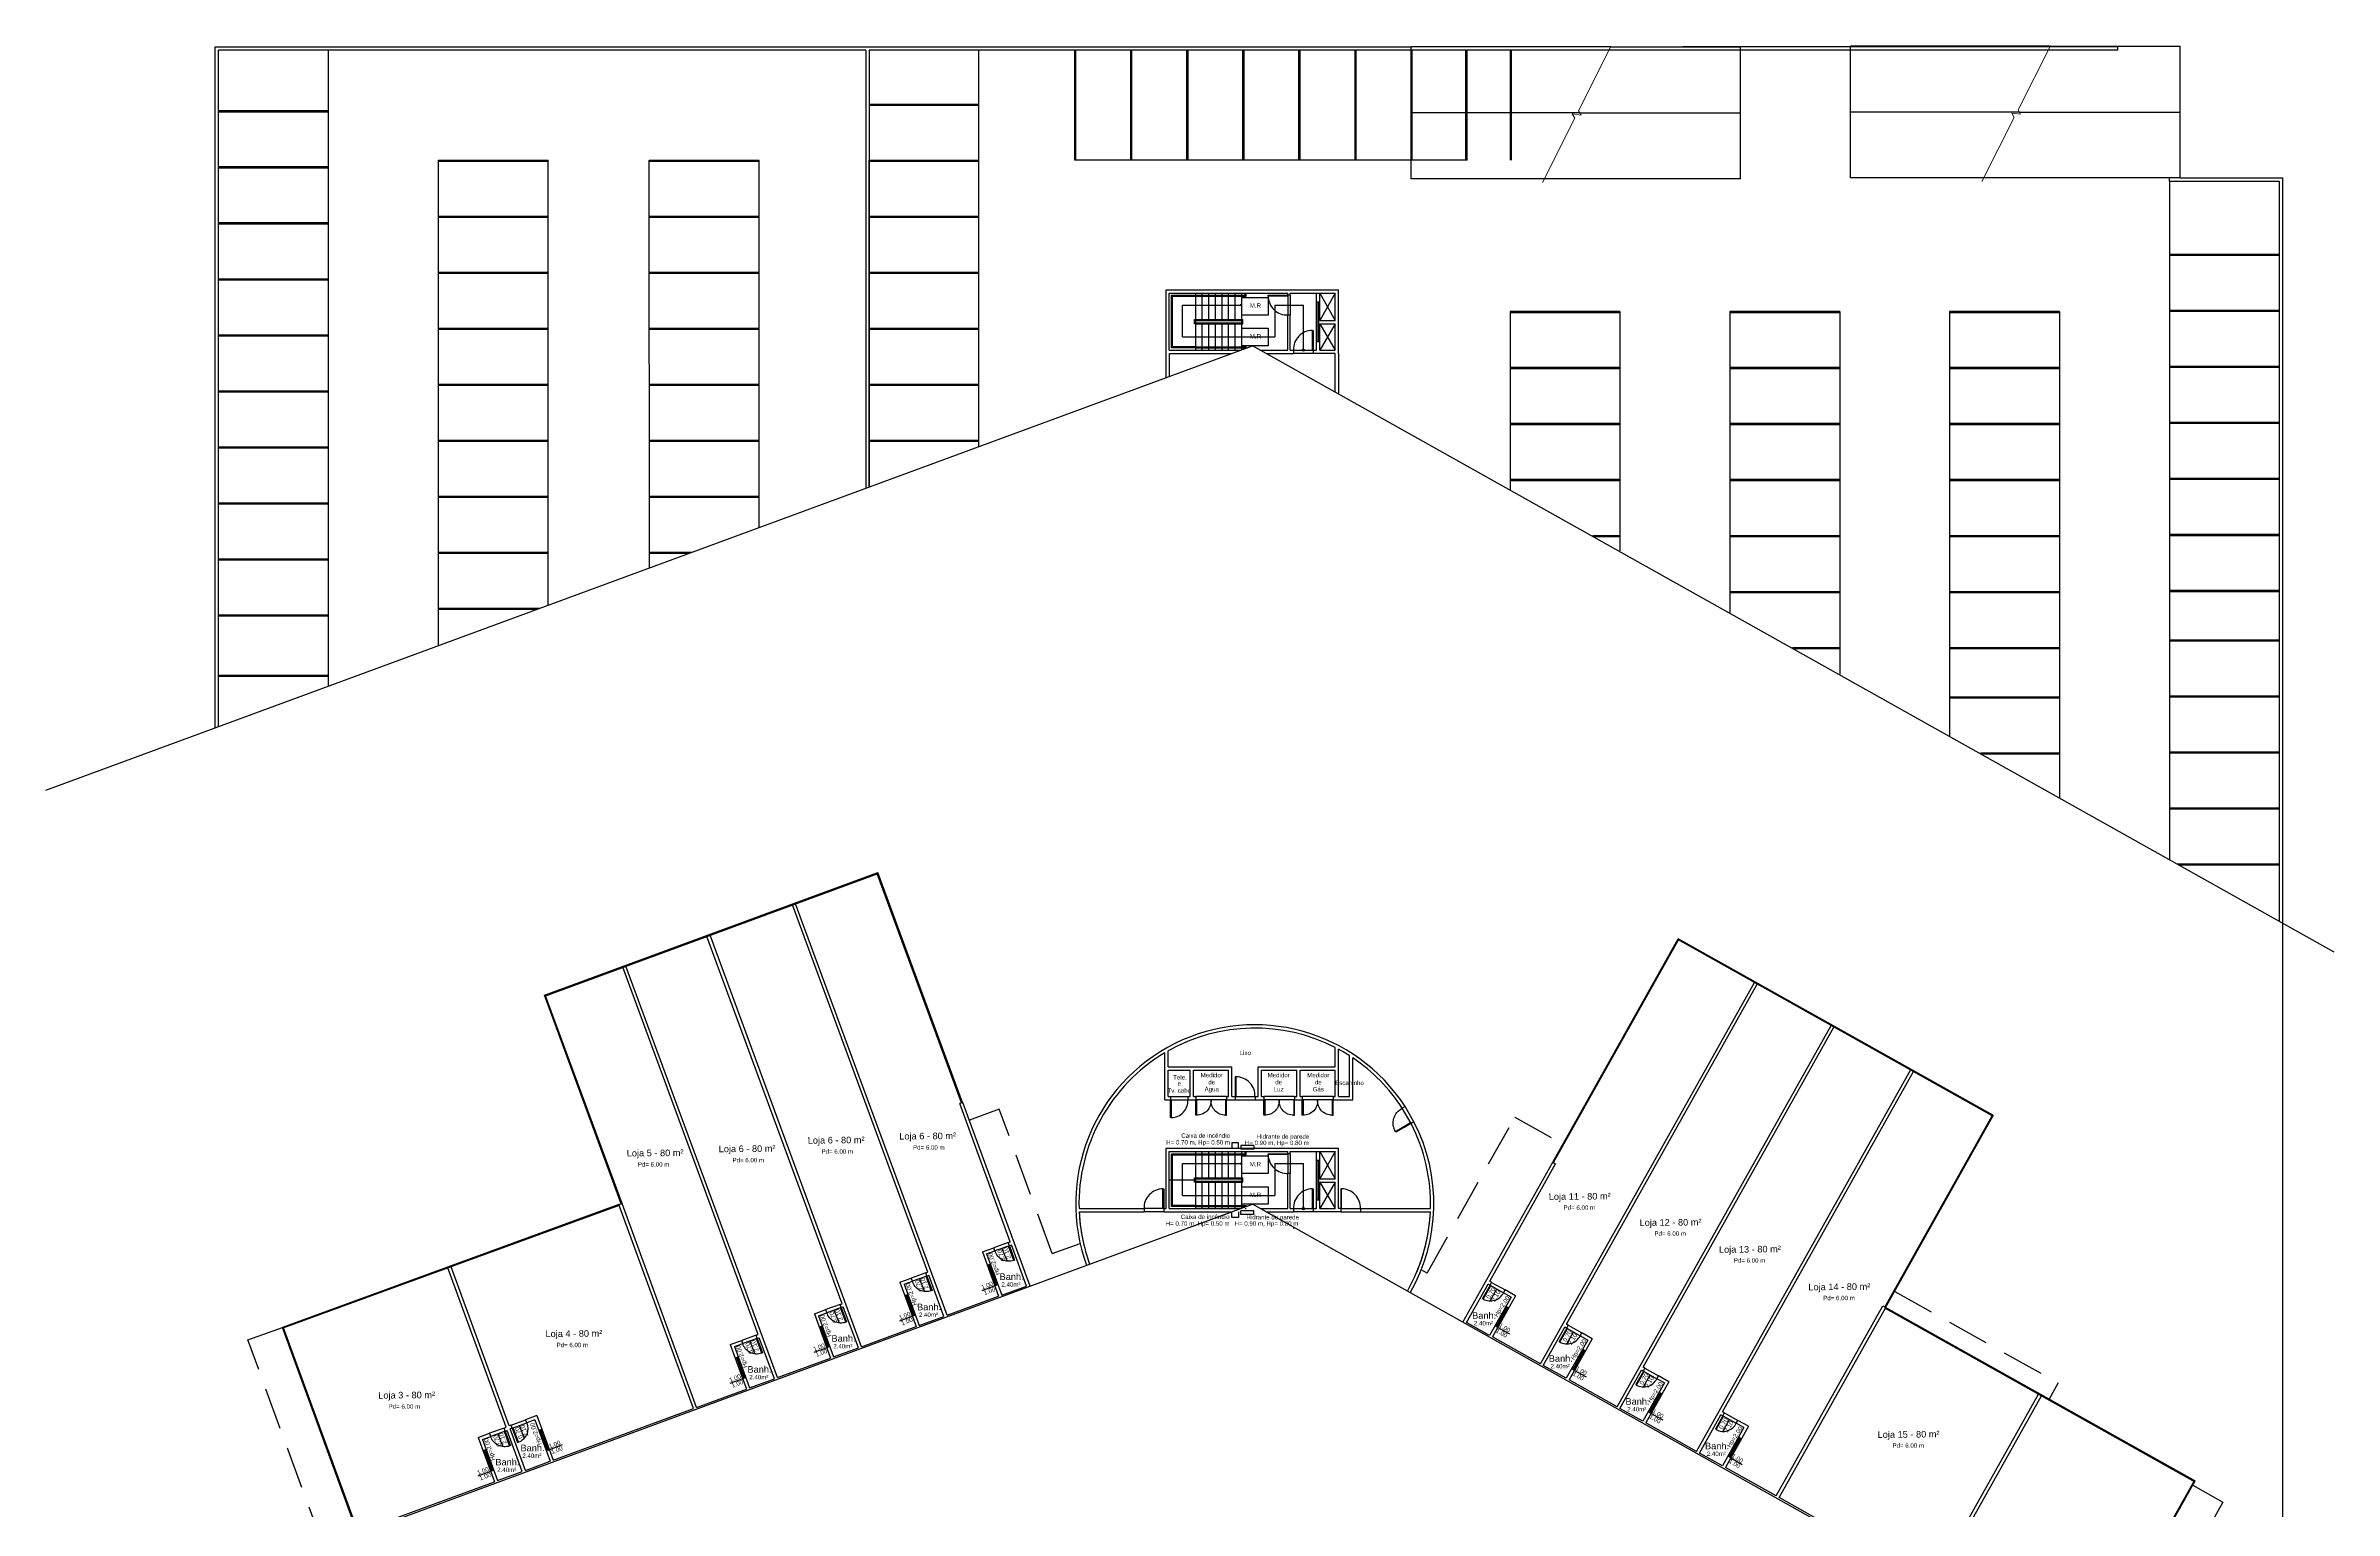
# Model space of a CAD drawing. Header units: millimetres. Extents: x -210 to 1173, y -437 to 320.
# Drawn here: x 690.2 to 794.3, y -143.1 to -76.4 of the extents above; entities that cross this region are included whole.
import ezdxf
from ezdxf.enums import TextEntityAlignment as Align

# ---------------------------------------------------------------- set-up
doc = ezdxf.new("R2010")
doc.units = ezdxf.units.MM
doc.header["$LTSCALE"] = 0.3
doc.linetypes.add('DASHDOTX2', pattern=[50.8, 25.4, -12.7, 0, -12.7])
doc.linetypes.add('DASHED2', pattern=[9.525, 6.35, -3.175])
for name, color, linetype in [('CORTE', 6, 'Continuous'), ('COTAS', 1, 'Continuous'), ('ESQUADRIAS', 3, 'Continuous'), ('LINHA DE CORTE', 6, 'DASHDOTX2'), ('PISO', 1, 'Continuous'), ('PROJEÇÃO', 1, 'DASHED2'), ('TEXTOS', 2, 'Continuous'), ('VISTA', 2, 'Continuous')]:
    doc.layers.add(name, color=color, linetype=linetype)
doc.styles.add('2MM 1_100', font='ARIAL.TTF', dxfattribs={"height": 0.2})
doc.styles.add('3MM 1_100', font='ARIAL.TTF', dxfattribs={"height": 0.3})

msp = doc.modelspace()

# ---------------------------------------------------------------- linework, layer by layer
for p, q in [((690.172, -110.281), (745.083, -90.049)), ((794.315, -117.661), (745.091, -90.049)), ((693.379, -148.183), (745.083, -129.132)), ((791.962, -155.424), (745.091, -129.132))]:
    msp.add_line(p, q)
at = {"layer": 'CORTE'}
for p, q in [((697.888, -107.438), (697.888, -76.445)), ((697.888, -76.445), (752.303, -76.445)), ((727.488, -76.595), (698.038, -76.595)), ((698.038, -107.383), (698.038, -76.595)), ((727.488, -76.595), (727.488, -96.531)), ((784.462, -76.595), (727.638, -76.595)), ((727.638, -76.595), (727.638, -96.476)), ((761.39, -76.445), (767.303, -76.445)), ((784.462, -76.445), (764.676, -76.445)), ((767.303, -82.445), (767.303, -76.445)), ((781.39, -76.409), (787.303, -76.409)), ((784.462, -76.595), (784.462, -76.445)), ((787.303, -82.409), (787.303, -76.409)), ((759.981, -79.445), (767.303, -79.445)), ((779.981, -79.409), (787.303, -79.409)), ((767.303, -82.445), (758.367, -82.445)), ((787.303, -82.409), (778.367, -82.409)), ((786.812, -82.559), (786.812, -82.409)), ((786.812, -82.559), (791.812, -82.559)), ((787.303, -82.409), (791.962, -82.409)), ((791.812, -82.559), (791.812, -116.256)), ((791.962, -82.409), (791.962, -116.34)), ((741.152, -87.498), (749.002, -87.499)), ((741.152, -90.398), (741.152, -87.498)), ((741.302, -87.648), (746.702, -87.649)), ((741.302, -90.248), (741.302, -87.648)), ((741.452, -87.498), (741.452, -87.498)), ((746.702, -87.749), (746.702, -87.649)), ((746.802, -87.649), (748.002, -87.649)), ((746.802, -87.749), (746.802, -87.649)), ((748.002, -87.649), (748.852, -87.649)), ((748.002, -90.249), (748.002, -87.649)), ((748.152, -88.899), (748.152, -87.649)), ((748.852, -87.649), (748.152, -88.899)), ((748.152, -87.649), (748.852, -88.899)), ((748.852, -88.899), (748.852, -87.649)), ((749.002, -90.398), (749.002, -87.499)), ((746.702, -90.249), (746.702, -88.649)), ((746.802, -90.249), (746.802, -88.649)), ((748.152, -88.899), (748.852, -88.899)), ((748.152, -89.049), (748.852, -89.049)), ((748.152, -90.249), (748.152, -89.049)), ((748.152, -89.049), (748.852, -90.249)), ((748.852, -89.049), (748.152, -90.249)), ((748.852, -90.249), (748.852, -89.049)), ((741.157, -90.398), (741.152, -90.398)), ((741.157, -91.495), (741.157, -90.398)), ((741.302, -90.248), (744.54, -90.249)), ((741.307, -90.398), (744.133, -90.399)), ((741.307, -91.44), (741.307, -90.398)), ((745.447, -90.249), (746.702, -90.249)), ((745.715, -90.399), (746.952, -90.399)), ((746.802, -90.249), (746.952, -90.249)), ((747.852, -90.249), (748.002, -90.249)), ((748.852, -90.399), (747.852, -90.399)), ((748.152, -90.249), (748.852, -90.249)), ((748.852, -92.158), (748.852, -90.399)), ((749.002, -90.399), (749.002, -90.398)), ((749.002, -90.399), (749.002, -92.242)), ((730.308, -132.227), (724.155, -115.505)), ((731.188, -134.185), (724.296, -115.453)), ((791.962, -115.528), (791.962, -155.424)), ((726.413, -133.66), (720.26, -116.938)), ((727.294, -135.618), (720.401, -116.886)), ((722.589, -135.067), (716.436, -118.345)), ((723.469, -137.025), (716.577, -118.293)), ((758.19, -136.397), (767.926, -119.035)), ((759.372, -134.595), (768.057, -119.109)), ((761.679, -138.353), (771.415, -120.992)), ((762.861, -136.551), (771.546, -121.065)), ((741.102, -124.382), (741.102, -122.237)), ((741.252, -122.882), (741.252, -122.15)), ((741.252, -122.882), (744.152, -122.882)), ((744.152, -124.232), (744.152, -122.882)), ((745.352, -122.882), (748.852, -122.882)), ((745.352, -124.232), (745.352, -122.882)), ((748.852, -122.882), (748.852, -121.999)), ((749.002, -124.232), (749.002, -122.078)), ((749.502, -124.232), (749.502, -122.373)), ((749.652, -124.382), (749.652, -122.472)), ((750.445, -122.882), (750.448, -122.882)), ((741.252, -123.032), (742.252, -123.032)), ((741.252, -124.232), (741.252, -123.032)), ((742.252, -124.232), (742.252, -123.032)), ((742.402, -123.032), (744.002, -123.032)), ((742.402, -124.232), (742.402, -123.032)), ((744.002, -124.232), (744.002, -123.032)), ((745.502, -123.032), (747.102, -123.032)), ((745.502, -124.232), (745.502, -123.032)), ((747.102, -124.232), (747.102, -123.032)), ((747.252, -123.032), (748.852, -123.032)), ((747.252, -124.232), (747.252, -123.032)), ((748.852, -124.232), (748.852, -123.032)), ((765.298, -140.383), (775.034, -123.022)), ((766.481, -138.581), (775.165, -123.095)), ((731.912, -124.499), (731.771, -124.551)), ((734.067, -130.844), (731.771, -124.551)), ((734.963, -132.86), (731.912, -124.499)), ((741.102, -124.382), (741.352, -124.382)), ((741.252, -124.232), (741.352, -124.232)), ((741.352, -124.232), (741.352, -124.382)), ((742.152, -124.232), (742.252, -124.232)), ((742.152, -124.232), (742.152, -124.382)), ((742.152, -124.382), (742.542, -124.382)), ((742.402, -124.232), (742.502, -124.232)), ((742.502, -124.232), (742.502, -124.382)), ((743.862, -124.382), (744.302, -124.382)), ((743.902, -124.232), (744.002, -124.232)), ((743.902, -124.232), (743.902, -124.382)), ((744.152, -124.232), (744.302, -124.232)), ((744.302, -124.232), (744.302, -124.382)), ((745.202, -124.232), (745.352, -124.232)), ((745.202, -124.232), (745.202, -124.382)), ((745.202, -124.382), (745.602, -124.382)), ((745.502, -124.232), (745.602, -124.232)), ((745.602, -124.232), (745.602, -124.382)), ((747.002, -124.232), (747.102, -124.232)), ((747.002, -124.232), (747.002, -124.382)), ((747.002, -124.382), (747.352, -124.382)), ((747.252, -124.232), (747.352, -124.232)), ((747.352, -124.232), (747.352, -124.382)), ((748.752, -124.232), (748.852, -124.232)), ((748.752, -124.232), (748.752, -124.382)), ((748.752, -124.382), (749.652, -124.382)), ((749.002, -124.232), (749.502, -124.232)), ((752.036, -124.689), (751.902, -124.758)), ((752.437, -125.382), (752.304, -125.45)), ((741.152, -126.582), (749.002, -126.582)), ((741.152, -129.332), (741.152, -126.582)), ((741.302, -126.732), (746.702, -126.732)), ((741.302, -129.332), (741.302, -126.732)), ((741.452, -126.582), (741.452, -126.582)), ((745.151, -126.462), (744.551, -126.462)), ((744.551, -126.462), (744.551, -126.632)), ((745.151, -126.632), (744.551, -126.632)), ((745.151, -126.462), (745.151, -126.632)), ((746.702, -126.832), (746.702, -126.732)), ((746.802, -126.732), (748.002, -126.732)), ((746.802, -126.832), (746.802, -126.732)), ((748.002, -126.732), (748.852, -126.732)), ((748.002, -129.332), (748.002, -126.732)), ((748.152, -127.982), (748.152, -126.732)), ((748.852, -126.732), (748.152, -127.982)), ((748.152, -126.732), (748.852, -127.982)), ((748.852, -127.982), (748.852, -126.732)), ((749.002, -129.332), (749.002, -126.582)), ((746.702, -129.332), (746.702, -127.732)), ((746.802, -129.332), (746.802, -127.732)), ((748.152, -127.982), (748.852, -127.982)), ((754.666, -134.503), (758.752, -127.217)), ((755.883, -132.638), (758.882, -127.291)), ((758.752, -127.217), (758.882, -127.291)), ((716.258, -129.15), (716.398, -129.098)), ((719.786, -138.381), (716.399, -129.099)), ((748.152, -128.132), (748.852, -128.132)), ((748.152, -129.332), (748.152, -128.132)), ((748.152, -128.132), (748.852, -129.332)), ((748.852, -128.132), (748.152, -129.332)), ((748.852, -129.332), (748.852, -128.132)), ((719.645, -138.433), (716.258, -129.15)), ((737.194, -129.331), (740.152, -129.332)), ((737.2, -129.481), (740.152, -129.482)), ((740.152, -129.332), (740.152, -129.482)), ((741.052, -129.332), (741.052, -129.482)), ((741.052, -129.332), (741.152, -129.332)), ((741.052, -129.482), (744.133, -129.482)), ((741.302, -129.332), (744.54, -129.332)), ((744.551, -129.602), (744.551, -129.432)), ((745.151, -129.432), (744.551, -129.432)), ((745.151, -129.602), (744.551, -129.602)), ((744.752, -129.332), (744.802, -129.332)), ((745.151, -129.602), (745.151, -129.432)), ((745.447, -129.332), (746.702, -129.332)), ((745.715, -129.482), (746.952, -129.482)), ((746.802, -129.332), (746.952, -129.332)), ((747.852, -129.332), (748.002, -129.332)), ((749.102, -129.482), (747.852, -129.482)), ((748.152, -129.332), (748.852, -129.332)), ((749.102, -129.332), (749.002, -129.332)), ((749.002, -129.482), (749.002, -129.482)), ((749.102, -129.332), (749.102, -129.482)), ((750.002, -129.332), (753.188, -129.332)), ((750.002, -129.332), (750.002, -129.482)), ((750.002, -129.482), (753.183, -129.482)), ((732.798, -131.302), (733.315, -131.116)), ((733.366, -131.257), (733.315, -131.116)), ((733.974, -130.878), (734.068, -130.844)), ((734.025, -131.019), (733.974, -130.878)), ((734.025, -131.019), (734.119, -130.985)), ((734.802, -132.856), (734.119, -130.985)), ((711.121, -139.287), (708.474, -132.033)), ((711.257, -139.22), (708.615, -131.981)), ((730.22, -132.259), (730.308, -132.227)), ((730.271, -132.4), (730.22, -132.259)), ((732.798, -131.302), (733.534, -133.323)), ((732.99, -131.392), (733.366, -131.257)), ((732.99, -131.392), (733.675, -133.272)), ((729.044, -132.683), (729.561, -132.496)), ((729.044, -132.683), (729.78, -134.703)), ((729.236, -132.773), (729.612, -132.638)), ((729.236, -132.773), (729.921, -134.652)), ((729.612, -132.638), (729.561, -132.496)), ((730.271, -132.4), (730.36, -132.368)), ((731.048, -134.237), (730.36, -132.368)), ((733.675, -133.271), (734.802, -132.856)), ((754.832, -134.514), (755.81, -132.769)), ((755.897, -132.818), (755.81, -132.769)), ((755.971, -132.687), (755.883, -132.638)), ((755.897, -132.818), (755.971, -132.687)), ((757.061, -133.299), (756.009, -135.174)), ((756.508, -133.16), (756.581, -133.03)), ((756.857, -133.356), (756.508, -133.16)), ((757.061, -133.299), (756.581, -133.03)), ((718.301, -134.345), (718.312, -134.341)), ((725.149, -134.116), (725.667, -133.93)), ((725.149, -134.116), (725.885, -136.137)), ((725.341, -134.206), (725.718, -134.071)), ((725.341, -134.206), (726.026, -136.086)), ((725.718, -134.071), (725.667, -133.93)), ((726.325, -133.692), (726.413, -133.66)), ((726.376, -133.833), (726.325, -133.692)), ((726.376, -133.833), (726.465, -133.801)), ((727.153, -135.67), (726.465, -133.801)), ((729.921, -134.652), (731.048, -134.237)), ((731.188, -134.185), (733.534, -133.322)), ((756.857, -133.356), (755.878, -135.101)), ((768.918, -142.413), (773.773, -133.756)), ((769.049, -142.486), (773.903, -133.83)), ((718.353, -134.486), (718.363, -134.482)), ((721.325, -135.524), (721.842, -135.337)), ((721.893, -135.478), (721.842, -135.337)), ((722.501, -135.099), (722.589, -135.067)), ((722.552, -135.24), (722.501, -135.099)), ((722.552, -135.24), (722.641, -135.208)), ((723.329, -137.077), (722.641, -135.208)), ((727.294, -135.618), (729.78, -134.703)), ((755.878, -135.101), (754.832, -134.514)), ((758.19, -136.397), (756.009, -135.174)), ((758.321, -136.47), (759.299, -134.726)), ((759.386, -134.775), (759.299, -134.726)), ((760.346, -135.313), (759.367, -137.057)), ((759.459, -134.644), (759.372, -134.595)), ((759.386, -134.775), (759.459, -134.644)), ((760.55, -135.255), (759.498, -137.13)), ((759.997, -135.117), (760.07, -134.986)), ((760.346, -135.313), (759.997, -135.117)), ((760.55, -135.255), (760.07, -134.986)), ((719.043, -136.363), (719.049, -136.361)), ((721.325, -135.524), (722.061, -137.544)), ((721.517, -135.614), (721.893, -135.478)), ((721.517, -135.614), (722.202, -137.492)), ((723.469, -137.025), (725.885, -136.137)), ((726.026, -136.085), (727.153, -135.67)), ((719.095, -136.504), (719.1, -136.502)), ((722.202, -137.492), (723.329, -137.077)), ((759.367, -137.057), (758.321, -136.47)), ((761.679, -138.353), (759.498, -137.13)), ((761.809, -138.427), (762.788, -136.682)), ((762.875, -136.731), (762.788, -136.682)), ((763.834, -137.269), (762.856, -139.014)), ((762.948, -136.6), (762.861, -136.551)), ((762.875, -136.731), (762.948, -136.6)), ((764.039, -137.212), (762.987, -139.087)), ((763.485, -137.074), (763.559, -136.943)), ((763.834, -137.269), (763.485, -137.074)), ((764.039, -137.212), (763.559, -136.943)), ((713.261, -140.782), (719.645, -138.433)), ((719.786, -138.381), (722.061, -137.544)), ((762.856, -139.014), (761.809, -138.427)), ((777.079, -144.523), (780.862, -137.778)), ((777.21, -144.597), (780.992, -137.851)), ((711.028, -139.321), (711.121, -139.287)), ((711.079, -139.462), (711.028, -139.321)), ((711.079, -139.462), (711.173, -139.428)), ((711.855, -141.299), (711.173, -139.428)), ((711.35, -139.185), (711.257, -139.22)), ((711.402, -139.326), (711.308, -139.361)), ((711.996, -141.247), (711.308, -139.361)), ((711.402, -139.326), (711.35, -139.185)), ((712.524, -138.755), (712.008, -138.944)), ((712.059, -139.085), (712.008, -138.944)), ((712.435, -138.947), (712.059, -139.085)), ((712.435, -138.947), (713.12, -140.833)), ((712.524, -138.755), (713.262, -140.782)), ((765.298, -140.383), (762.987, -139.087)), ((765.429, -140.457), (766.407, -138.712)), ((766.495, -138.761), (766.407, -138.712)), ((767.454, -139.299), (766.476, -141.043)), ((766.568, -138.63), (766.481, -138.581)), ((766.495, -138.761), (766.568, -138.63)), ((767.658, -139.242), (766.607, -141.117)), ((767.105, -139.103), (767.179, -138.973)), ((767.454, -139.299), (767.105, -139.103)), ((767.658, -139.242), (767.179, -138.973)), ((709.852, -139.745), (710.369, -139.558)), ((709.852, -139.745), (710.588, -141.765)), ((710.044, -139.835), (710.42, -139.699)), ((710.044, -139.835), (710.729, -141.714)), ((710.42, -139.699), (710.369, -139.558)), ((766.476, -141.043), (765.429, -140.457)), ((710.729, -141.713), (711.855, -141.299)), ((711.996, -141.247), (713.12, -140.833)), ((768.918, -142.413), (766.607, -141.117)), ((704.347, -144.061), (710.588, -141.765)), ((774.849, -145.739), (769.049, -142.486))]:
    msp.add_line(p, q, dxfattribs=at)
msp.add_lwpolyline([(744.451, -126.582), (744.451, -126.332), (744.151, -126.332), (744.151, -126.582)], close=True, dxfattribs=at)
msp.add_lwpolyline([(744.451, -129.482), (744.451, -129.732), (744.151, -129.732), (744.151, -129.482)], dxfattribs=at)
for radius, start, end in [(8.15, 32.87722, 200.08811), (8, 62.77092, 119.50181), (8, 120.74388, 181.56745), (8, 57.39812, 61.55603), (8, 32.98319, 56.11359), (8.15, 330.24745, 27.24402), (8, 358.43065, 27.24402), (8, 182.64247, 193.7063), (8, 182.64247, 200.0855), (8, 330.23877, 357.35562), (8, 337.39066, 357.35562)]:
    msp.add_arc((745.191, -129.113), radius, start, end, dxfattribs=at)
at = {"layer": 'COTAS', "lineweight": 5}
for p, q in [((759.927, -79.349), (761.399, -76.427)), ((779.927, -79.313), (781.399, -76.391)), ((758.283, -82.612), (759.755, -79.691)), ((759.755, -79.691), (759.641, -79.491)), ((759.641, -79.491), (760.04, -79.549)), ((760.04, -79.549), (759.927, -79.349)), ((778.283, -82.576), (779.755, -79.655)), ((779.755, -79.655), (779.641, -79.455)), ((779.641, -79.455), (780.04, -79.513)), ((780.04, -79.513), (779.927, -79.313))]:
    msp.add_line(p, q, dxfattribs=at)
at = {"layer": 'COTAS'}
for p, q in [((741.902, -89.648), (741.902, -88.198)), ((741.902, -88.198), (744.602, -88.199)), ((744.602, -88.199), (744.552, -88.148)), ((744.602, -88.199), (744.552, -88.248)), ((746.102, -88.199), (747.402, -88.199)), ((746.102, -88.199), (746.102, -89.649)), ((747.402, -90.249), (747.402, -88.199)), ((741.902, -89.648), (746.102, -89.649)), ((741.902, -128.732), (741.902, -127.282)), ((741.902, -127.282), (744.602, -127.282)), ((744.602, -127.282), (744.552, -127.231)), ((744.602, -127.282), (744.552, -127.331)), ((746.102, -127.282), (747.402, -127.282)), ((746.102, -127.282), (746.102, -128.732)), ((747.402, -129.332), (747.402, -127.282)), ((741.902, -128.732), (746.102, -128.732)), ((733.92, -131.707), (733.686, -131.13)), ((730.166, -133.088), (729.932, -132.511)), ((733.363, -132.853), (732.775, -133.068)), ((755.898, -133.533), (756.203, -132.989)), ((726.271, -134.521), (726.037, -133.944)), ((729.609, -134.234), (729.021, -134.448)), ((722.447, -135.928), (722.213, -135.351)), ((756.254, -134.738), (756.781, -135.033)), ((759.387, -135.489), (759.691, -134.946)), ((725.714, -135.667), (725.126, -135.882)), ((721.89, -137.074), (721.302, -137.289)), ((759.743, -136.694), (760.27, -136.99)), ((762.876, -137.446), (763.18, -136.902)), ((711.957, -139.791), (711.724, -139.214)), ((763.231, -138.651), (763.759, -138.947)), ((766.495, -139.475), (766.8, -138.932)), ((710.974, -140.15), (710.74, -139.573)), ((713.678, -140.092), (713.09, -140.306)), ((710.417, -141.296), (709.829, -141.51)), ((766.851, -140.681), (767.378, -140.976))]:
    msp.add_line(p, q, dxfattribs=at)
for centre in [(747.402, -90.249), (747.402, -129.332)]:
    msp.add_circle(centre, 0.05, dxfattribs=at)
at = {"layer": 'ESQUADRIAS'}
for p, q in [((712.867, -119.616), (728.036, -114.034)), ((712.88, -119.653), (728.05, -114.072)), ((731.852, -124.521), (728.012, -114.086)), ((731.889, -124.507), (728.036, -114.034)), ((758.752, -127.217), (764.457, -117.044)), ((758.786, -127.237), (764.472, -117.098)), ((778.785, -125.125), (764.437, -117.079)), ((778.804, -125.09), (764.457, -117.044)), ((716.361, -129.112), (712.867, -119.616)), ((716.399, -129.099), (712.918, -119.639)), ((773.869, -133.81), (778.75, -125.106)), ((773.884, -133.865), (778.785, -125.125)), ((778.785, -125.125), (778.804, -125.09)), ((716.258, -129.15), (700.945, -134.738)), ((716.258, -129.15), (700.945, -134.738)), ((716.271, -129.188), (700.959, -134.775)), ((773.773, -133.756), (787.99, -141.729)), ((773.884, -133.865), (787.97, -141.764)), ((704.348, -144.061), (700.945, -134.738)), ((704.385, -144.048), (700.997, -134.762)), ((783.1, -150.366), (787.935, -141.745)), ((783.135, -150.386), (787.99, -141.729))]:
    msp.add_line(p, q, dxfattribs=at)
for points in [[(746.702, -87.749), (746.702, -87.789), (745.802, -87.789), (745.802, -87.749)], [(747.852, -90.249), (747.812, -90.249), (747.812, -89.349), (747.852, -89.349)], [(744.302, -124.232), (744.342, -124.232), (744.342, -123.332), (744.302, -123.332)], [(746.702, -126.832), (746.702, -126.872), (745.802, -126.872), (745.802, -126.832)], [(741.052, -129.332), (741.012, -129.332), (741.012, -128.432), (741.052, -128.432)], [(747.852, -129.332), (747.812, -129.332), (747.812, -128.432), (747.852, -128.432)], [(749.102, -129.332), (749.142, -129.332), (749.142, -128.432), (749.102, -128.432)], [(755.555, -133.429), (755.59, -133.448), (755.932, -132.838), (755.897, -132.818)], [(759.044, -135.385), (759.079, -135.405), (759.421, -134.794), (759.386, -134.775)], [(762.533, -137.342), (762.567, -137.361), (762.91, -136.751), (762.875, -136.731)], [(766.152, -139.372), (766.187, -139.391), (766.529, -138.781), (766.495, -138.761)]]:
    msp.add_lwpolyline(points, close=True, dxfattribs=at)
at = {"layer": 'ESQUADRIAS', "extrusion": (-4.20167e-10, 2.37721e-09, 1), "elevation": 0}
msp.add_lwpolyline([(741.352, -124.382), (741.392, -124.382), (741.392, -125.182), (741.352, -125.182)], close=True, dxfattribs=at)
at = {"layer": 'ESQUADRIAS', "extrusion": (2.18219e-21, 1.22461e-16, -1)}
for points in [[(-742.502, -124.382), (-742.542, -124.382), (-742.542, -125.082), (-742.502, -125.082)], [(-743.902, -124.382), (-743.862, -124.382), (-743.862, -125.082), (-743.902, -125.082)], [(-745.602, -124.382), (-745.642, -124.382), (-745.642, -125.082), (-745.602, -125.082)], [(-747.002, -124.382), (-746.962, -124.382), (-746.962, -125.082), (-747.002, -125.082)], [(-747.352, -124.382), (-747.392, -124.382), (-747.392, -125.082), (-747.352, -125.082)], [(-748.752, -124.382), (-748.712, -124.382), (-748.712, -125.082), (-748.752, -125.082)]]:
    msp.add_lwpolyline(points, close=True, dxfattribs=at)
at = {"layer": 'ESQUADRIAS', "extrusion": (-2.75354e-14, 4.50826e-14, -1)}
msp.add_lwpolyline([(-751.592, -125.817), (-752.284, -125.416), (-752.304, -125.45), (-751.612, -125.852)], close=True, dxfattribs=at)
at = {"layer": 'ESQUADRIAS', "extrusion": (-1.15185e-16, -4.15812e-17, -1)}
for points in [[(-734.263, -131.677), (-734.225, -131.691), (-733.987, -131.033), (-734.025, -131.019)], [(-730.508, -133.058), (-730.471, -133.072), (-730.233, -132.413), (-730.271, -132.4)], [(-726.614, -134.491), (-726.576, -134.505), (-726.338, -133.847), (-726.376, -133.833)], [(-722.789, -135.899), (-722.752, -135.912), (-722.514, -135.254), (-722.552, -135.24)], [(-711.316, -140.12), (-711.279, -140.134), (-711.041, -139.475), (-711.079, -139.462)]]:
    msp.add_lwpolyline(points, close=True, dxfattribs=at)
at = {"layer": 'ESQUADRIAS', "extrusion": (1.14961e-16, 4.21975e-17, -1)}
msp.add_lwpolyline([(-711.643, -139.983), (-711.681, -139.97), (-711.44, -139.313), (-711.402, -139.326)], close=True, dxfattribs=at)
at = {"layer": 'LINHA DE CORTE'}
for p, q in [((746.802, -87.749), (746.702, -87.749)), ((746.802, -88.649), (746.702, -88.649)), ((746.952, -90.249), (746.952, -90.399)), ((747.852, -90.249), (747.852, -90.399)), ((746.802, -126.832), (746.702, -126.832)), ((746.802, -127.732), (746.702, -127.732)), ((746.952, -129.332), (746.952, -129.482)), ((747.852, -129.332), (747.852, -129.482))]:
    msp.add_line(p, q, dxfattribs=at)
at = {"layer": 'PISO'}
for p, q in [((703.039, -105.541), (703.038, -76.595)), ((732.639, -94.634), (732.638, -76.595)), ((737.003, -81.595), (737.003, -76.595)), ((737.053, -81.595), (737.053, -76.595)), ((739.553, -81.595), (739.553, -76.595)), ((739.603, -81.595), (739.603, -76.595)), ((740.538, -76.595), (740.538, -76.595)), ((742.103, -81.595), (742.103, -76.595)), ((742.153, -81.595), (742.153, -76.595)), ((744.653, -81.595), (744.653, -76.595)), ((744.703, -81.595), (744.703, -76.595)), ((747.203, -81.595), (747.203, -76.595)), ((747.253, -81.595), (747.253, -76.595)), ((749.753, -81.595), (749.753, -76.595)), ((749.803, -81.595), (749.803, -76.595)), ((752.303, -82.445), (752.303, -76.445)), ((761.39, -76.445), (752.303, -76.445)), ((752.353, -81.595), (752.353, -76.595)), ((754.803, -81.595), (754.803, -76.595)), ((754.853, -81.595), (754.853, -76.595)), ((772.303, -82.409), (772.303, -76.409)), ((781.39, -76.409), (772.303, -76.409)), ((727.638, -79.045), (732.638, -79.045)), ((727.638, -79.095), (732.638, -79.095)), ((698.039, -79.345), (703.038, -79.346)), ((698.039, -79.395), (703.038, -79.396)), ((759.981, -79.445), (752.303, -79.445)), ((779.981, -79.409), (772.303, -79.409)), ((698.039, -81.895), (703.038, -81.896)), ((698.039, -81.945), (703.038, -81.946)), ((708.038, -81.595), (713.038, -81.595)), ((708.039, -103.698), (708.038, -81.595)), ((708.038, -81.645), (713.038, -81.645)), ((713.038, -101.856), (713.038, -81.595)), ((717.638, -81.595), (722.638, -81.595)), ((717.639, -100.161), (717.638, -81.595)), ((717.638, -81.645), (722.638, -81.645)), ((722.639, -98.318), (722.638, -81.595)), ((727.638, -81.595), (732.638, -81.595)), ((727.639, -96.476), (727.638, -81.595)), ((727.638, -81.645), (732.638, -81.645)), ((754.853, -81.595), (737.003, -81.595)), ((758.367, -82.445), (752.303, -82.445)), ((778.367, -82.409), (772.303, -82.409)), ((786.812, -82.559), (786.812, -113.452)), ((708.038, -84.145), (713.038, -84.145)), ((708.038, -84.195), (713.038, -84.195)), ((717.638, -84.145), (722.638, -84.145)), ((717.638, -84.195), (722.638, -84.195)), ((727.638, -84.145), (732.638, -84.145)), ((727.638, -84.195), (732.638, -84.195)), ((698.039, -84.445), (703.038, -84.445)), ((698.039, -84.495), (703.038, -84.495)), ((791.812, -85.895), (786.812, -85.895)), ((791.812, -85.945), (786.812, -85.945)), ((698.039, -86.995), (703.038, -86.995)), ((698.039, -87.045), (703.038, -87.045)), ((708.038, -86.695), (713.038, -86.695)), ((708.038, -86.745), (713.038, -86.745)), ((717.638, -86.695), (722.638, -86.695)), ((717.638, -86.745), (722.638, -86.745)), ((727.638, -86.695), (732.638, -86.695)), ((727.638, -86.745), (732.638, -86.745)), ((742.502, -88.849), (742.502, -87.649)), ((742.802, -88.849), (742.802, -87.649)), ((743.102, -88.849), (743.102, -87.649)), ((743.402, -88.849), (743.402, -87.649)), ((743.702, -88.849), (743.702, -87.649)), ((744.002, -88.849), (744.002, -87.649)), ((744.602, -88.849), (744.602, -87.649)), ((746.702, -87.749), (746.702, -88.649)), ((746.802, -87.749), (746.802, -88.649)), ((756.812, -88.495), (756.812, -96.587)), ((761.812, -88.495), (756.812, -88.495)), ((761.812, -88.495), (761.812, -99.392)), ((766.812, -88.495), (766.812, -102.197)), ((771.812, -88.495), (766.812, -88.495)), ((771.812, -88.495), (771.812, -105.001)), ((776.812, -88.495), (776.812, -107.806)), ((781.812, -88.495), (776.812, -88.495)), ((781.812, -88.495), (781.812, -110.611)), ((791.812, -88.445), (786.812, -88.445)), ((791.812, -88.495), (786.812, -88.495)), ((698.039, -89.545), (703.038, -89.545)), ((708.038, -89.245), (713.038, -89.245)), ((708.038, -89.295), (713.038, -89.295)), ((717.638, -89.245), (722.639, -89.245)), ((717.638, -89.295), (722.639, -89.295)), ((727.639, -89.245), (732.639, -89.245)), ((727.639, -89.295), (732.639, -89.295)), ((742.502, -90.249), (742.502, -89.049)), ((761.812, -88.545), (756.812, -88.545)), ((771.812, -88.545), (766.812, -88.545)), ((781.812, -88.545), (776.812, -88.545)), ((698.039, -89.595), (703.038, -89.595)), ((746.952, -90.249), (747.852, -90.249)), ((747.852, -90.399), (746.952, -90.399)), ((761.812, -91.045), (756.812, -91.045)), ((761.812, -91.095), (756.812, -91.095)), ((771.812, -91.045), (766.812, -91.045)), ((771.812, -91.095), (766.812, -91.095)), ((781.812, -91.045), (776.812, -91.045)), ((781.812, -91.095), (776.812, -91.095)), ((791.812, -90.995), (786.812, -90.995)), ((791.812, -91.045), (786.812, -91.045)), ((698.039, -92.095), (703.038, -92.095)), ((698.039, -92.145), (703.038, -92.145)), ((708.038, -91.795), (713.038, -91.795)), ((708.038, -91.845), (713.038, -91.845)), ((717.638, -91.795), (722.639, -91.795)), ((717.638, -91.845), (722.639, -91.845)), ((727.639, -91.795), (732.639, -91.795)), ((727.639, -91.845), (732.639, -91.845)), ((761.812, -93.595), (756.812, -93.595)), ((761.812, -93.645), (756.812, -93.645)), ((771.812, -93.595), (766.812, -93.595)), ((771.812, -93.645), (766.812, -93.645)), ((781.812, -93.595), (776.812, -93.595)), ((781.812, -93.645), (776.812, -93.645)), ((791.812, -93.545), (786.812, -93.545)), ((791.812, -93.595), (786.812, -93.595)), ((698.038, -94.645), (703.038, -94.645)), ((698.038, -94.695), (703.038, -94.695)), ((708.038, -94.345), (713.038, -94.345)), ((708.038, -94.395), (713.038, -94.395)), ((717.638, -94.345), (722.639, -94.345)), ((717.638, -94.395), (722.639, -94.395)), ((727.639, -94.345), (732.639, -94.345)), ((727.639, -94.395), (732.639, -94.395)), ((761.812, -96.145), (756.812, -96.145)), ((761.812, -96.195), (756.812, -96.195)), ((771.812, -96.145), (766.812, -96.145)), ((771.812, -96.195), (766.812, -96.195)), ((781.812, -96.145), (776.812, -96.145)), ((781.812, -96.195), (776.812, -96.195)), ((791.812, -96.095), (786.812, -96.095)), ((791.812, -96.145), (786.812, -96.145)), ((698.038, -97.195), (703.038, -97.195)), ((698.038, -97.245), (703.038, -97.245)), ((708.038, -96.895), (713.038, -96.895)), ((708.038, -96.945), (713.038, -96.945)), ((717.638, -96.895), (722.639, -96.895)), ((717.638, -96.945), (722.639, -96.945)), ((761.812, -98.695), (760.569, -98.695)), ((761.812, -98.745), (760.658, -98.745)), ((771.812, -98.695), (766.812, -98.695)), ((771.812, -98.745), (766.812, -98.745)), ((781.812, -98.695), (776.812, -98.695)), ((781.812, -98.745), (776.812, -98.745)), ((791.812, -98.645), (786.812, -98.645)), ((791.812, -98.695), (786.812, -98.695)), ((698.038, -99.745), (703.038, -99.745)), ((698.038, -99.795), (703.038, -99.795)), ((708.038, -99.445), (713.038, -99.445)), ((708.038, -99.495), (713.038, -99.495)), ((717.638, -99.445), (719.581, -99.445)), ((717.638, -99.495), (719.445, -99.495)), ((708.038, -101.995), (712.66, -101.995)), ((708.038, -102.045), (712.525, -102.045)), ((771.812, -101.245), (766.812, -101.245)), ((771.812, -101.295), (766.812, -101.295)), ((781.812, -101.245), (776.812, -101.245)), ((781.812, -101.295), (776.812, -101.295)), ((791.812, -101.195), (786.812, -101.195)), ((791.812, -101.245), (786.812, -101.245)), ((698.038, -102.295), (703.038, -102.295)), ((698.038, -102.345), (703.038, -102.345)), ((771.812, -103.795), (769.661, -103.795)), ((771.812, -103.845), (769.75, -103.845)), ((781.812, -103.795), (776.812, -103.795)), ((781.812, -103.845), (776.812, -103.845)), ((791.812, -103.445), (786.812, -103.445)), ((791.812, -103.495), (786.812, -103.495)), ((698.038, -105.045), (703.039, -105.045)), ((698.038, -105.095), (703.039, -105.095)), ((781.812, -106.045), (776.812, -106.045)), ((781.812, -106.095), (776.812, -106.095)), ((791.812, -105.995), (786.812, -105.995)), ((791.812, -106.045), (786.812, -106.045)), ((781.812, -108.595), (778.218, -108.595)), ((781.812, -108.645), (778.307, -108.645)), ((791.812, -108.545), (786.812, -108.545)), ((791.812, -108.595), (786.812, -108.595)), ((791.812, -111.095), (786.812, -111.095)), ((791.812, -111.145), (786.812, -111.145)), ((791.812, -113.645), (787.157, -113.645)), ((791.812, -113.695), (787.246, -113.695)), ((743.902, -124.232), (742.502, -124.232)), ((743.902, -124.382), (742.502, -124.382)), ((744.302, -124.232), (745.202, -124.232)), ((744.302, -124.382), (745.202, -124.382)), ((747.002, -124.232), (745.602, -124.232)), ((747.002, -124.382), (745.602, -124.382)), ((748.752, -124.232), (747.352, -124.232)), ((748.752, -124.382), (747.352, -124.382)), ((752.304, -125.45), (751.902, -124.757)), ((752.437, -125.382), (752.036, -124.689)), ((742.502, -127.932), (742.502, -126.732)), ((742.802, -127.932), (742.802, -126.732)), ((743.102, -127.932), (743.102, -126.732)), ((743.402, -127.932), (743.402, -126.732)), ((743.702, -127.932), (743.702, -126.732)), ((744.002, -127.932), (744.002, -126.732)), ((744.602, -127.932), (744.602, -126.732)), ((746.702, -126.832), (746.702, -127.732)), ((746.802, -126.832), (746.802, -127.732)), ((741.402, -128.032), (741.302, -128.032)), ((742.502, -128.032), (741.452, -128.032)), ((742.502, -129.332), (742.502, -128.132)), ((741.052, -129.332), (740.152, -129.332)), ((741.052, -129.482), (740.152, -129.482)), ((746.952, -129.332), (747.852, -129.332)), ((747.852, -129.482), (746.952, -129.482)), ((749.102, -129.332), (750.002, -129.332)), ((749.102, -129.482), (750.002, -129.482)), ((755.897, -132.818), (756.508, -133.16)), ((755.971, -132.687), (756.581, -133.03)), ((759.386, -134.775), (759.997, -135.117)), ((759.459, -134.644), (760.07, -134.986)), ((762.875, -136.731), (763.485, -137.074)), ((762.948, -136.6), (763.559, -136.943)), ((766.495, -138.761), (767.105, -139.103)), ((766.568, -138.63), (767.179, -138.973))]:
    msp.add_line(p, q, dxfattribs=at)
at = {"layer": 'PISO', "extrusion": (4.19464e-10, -2.37568e-09, -1)}
for p, q in [((741.352, -124.229), (742.152, -124.229)), ((741.352, -124.382), (742.152, -124.382))]:
    msp.add_line(p, q, dxfattribs=at)
at = {"layer": 'PISO', "extrusion": (-1.15185e-16, -4.15812e-17, -1)}
for p, q in [((733.974, -130.878), (733.315, -131.116)), ((734.025, -131.019), (733.366, -131.257)), ((730.22, -132.259), (729.561, -132.496)), ((730.271, -132.4), (729.612, -132.638)), ((726.325, -133.692), (725.667, -133.93)), ((726.376, -133.833), (725.718, -134.071)), ((722.501, -135.099), (721.842, -135.337)), ((722.552, -135.24), (721.893, -135.478)), ((711.028, -139.321), (710.369, -139.558)), ((711.079, -139.462), (710.42, -139.699))]:
    msp.add_line(p, q, dxfattribs=at)
at = {"layer": 'PISO', "extrusion": (1.14961e-16, 4.21975e-17, -1)}
for p, q in [((711.35, -139.185), (712.008, -138.944)), ((711.402, -139.326), (712.059, -139.085))]:
    msp.add_line(p, q, dxfattribs=at)
at = {"layer": 'PISO'}
for points in [[(744.602, -87.849), (745.802, -87.849), (745.802, -88.649), (744.602, -88.649)], [(744.602, -89.249), (745.802, -89.249), (745.802, -90.049), (744.602, -90.049)], [(744.602, -126.932), (745.802, -126.932), (745.802, -127.732), (744.602, -127.732)], [(744.602, -128.332), (745.802, -128.332), (745.802, -129.132), (744.602, -129.132)]]:
    msp.add_lwpolyline(points, close=True, dxfattribs=at)
for centre, radius, start, end in [((746.666, -87.785), 0.864, 180.2167, 272.38523), ((747.815, -90.213), 0.864, 90.2167, 182.38523), ((744.338, -124.196), 0.864, 357.6128, 89.78133), ((746.666, -126.868), 0.864, 180.2167, 272.38523), ((741.015, -129.296), 0.864, 90.2167, 182.38523), ((747.815, -129.296), 0.864, 90.2167, 182.38523), ((749.138, -129.296), 0.864, 357.6128, 89.78133), ((755.913, -132.872), 0.661, 240.7166, 334.08597), ((759.402, -134.828), 0.661, 240.7166, 334.08597), ((762.891, -136.785), 0.661, 240.7166, 334.08597), ((766.51, -138.814), 0.661, 240.7166, 334.08597)]:
    msp.add_arc(centre, radius, start, end, dxfattribs=at)
at = {"layer": 'PISO', "extrusion": (-4.19464e-10, 2.37568e-09, 1)}
msp.add_arc((741.392, -124.421, 0), 0.761, 269.99898, 2.93658, dxfattribs=at)
at = {"layer": 'PISO', "extrusion": (2.18219e-21, 1.22461e-16, -1)}
for centre, start, end in [((-742.542, -124.42), 176.63165, 270.00102), ((-743.862, -124.42), 270.00102, 3.37039), ((-745.642, -124.42), 176.63165, 270.00102), ((-746.962, -124.421), 270.00102, 3.37039), ((-747.392, -124.421), 176.63165, 270.00102), ((-748.712, -124.421), 270.00102, 3.37039)]:
    msp.add_arc(centre, 0.661, start, end, dxfattribs=at)
at = {"layer": 'PISO', "extrusion": (-2.75354e-14, 4.50826e-14, -1)}
msp.add_arc((-752.25, -125.435), 0.761, 329.88639, 62.824, dxfattribs=at)
at = {"layer": 'PISO', "extrusion": (-1.15185e-16, -4.15812e-17, -1)}
for centre in [(-734, -131.069), (-730.246, -132.45), (-726.352, -133.883), (-722.527, -135.29), (-711.054, -139.512)]:
    msp.add_arc(centre, 0.661, 250.15071, 343.52008, dxfattribs=at)
at = {"layer": 'PISO', "extrusion": (1.14961e-16, 4.21975e-17, -1)}
msp.add_arc((-711.453, -139.349), 0.661, 156.47445, 249.84382, dxfattribs=at)
at = {"layer": 'PROJEÇÃO'}
for p, q in [((744.302, -88.849), (744.302, -87.649)), ((748.002, -88.049), (748.152, -88.049)), ((748.057, -88.049), (748.057, -89.849)), ((748.097, -88.049), (748.097, -89.849)), ((748.002, -89.849), (748.152, -89.849)), ((733.566, -124.803), (732.204, -125.3)), ((735.966, -131.379), (733.566, -124.803)), ((753.035, -132.277), (757.021, -125.168)), ((757.021, -125.168), (759.212, -126.397)), ((744.302, -127.932), (744.302, -126.732)), ((748.002, -127.132), (748.152, -127.132)), ((748.057, -127.132), (748.057, -128.932)), ((748.097, -127.132), (748.097, -128.932)), ((748.002, -128.932), (748.152, -128.932)), ((735.966, -131.379), (737.243, -130.913)), ((733.163, -131.862), (733.02, -131.914)), ((733.073, -131.895), (733.415, -132.834)), ((733.11, -131.881), (733.453, -132.82)), ((753.035, -132.277), (752.764, -132.125)), ((729.409, -133.243), (729.266, -133.295)), ((729.319, -133.275), (729.661, -134.215)), ((729.356, -133.262), (729.699, -134.201)), ((733.505, -132.801), (733.363, -132.853)), ((774.313, -133.099), (781.747, -137.269)), ((729.751, -134.182), (729.609, -134.234)), ((756.66, -133.819), (756.171, -134.691)), ((756.695, -133.839), (756.206, -134.711)), ((756.743, -133.866), (756.612, -133.792)), ((699.375, -135.311), (700.945, -134.738)), ((702.805, -144.71), (699.375, -135.311)), ((725.514, -134.676), (725.372, -134.728)), ((725.424, -134.709), (725.766, -135.648)), ((725.462, -134.695), (725.804, -135.634)), ((756.254, -134.738), (756.123, -134.664)), ((721.69, -136.083), (721.547, -136.135)), ((721.6, -136.116), (721.942, -137.055)), ((721.637, -136.102), (721.98, -137.042)), ((725.856, -135.615), (725.714, -135.667)), ((760.149, -135.776), (759.66, -136.648)), ((760.184, -135.795), (759.695, -136.667)), ((760.232, -135.822), (760.101, -135.749)), ((722.032, -137.022), (721.89, -137.074)), ((759.743, -136.694), (759.612, -136.621)), ((781.747, -137.269), (781.338, -137.999)), ((763.638, -137.732), (763.149, -138.604)), ((763.673, -137.752), (763.184, -138.624)), ((763.721, -137.779), (763.59, -137.705)), ((712.604, -139.418), (712.747, -139.366)), ((712.657, -139.399), (712.998, -140.338)), ((712.694, -139.385), (713.036, -140.325)), ((763.231, -138.651), (763.101, -138.578)), ((710.217, -140.304), (710.074, -140.356)), ((710.127, -140.337), (710.469, -141.277)), ((710.164, -140.324), (710.507, -141.263)), ((713.09, -140.306), (712.948, -140.358)), ((767.257, -139.762), (766.768, -140.634)), ((767.292, -139.782), (766.803, -140.654)), ((767.34, -139.809), (767.209, -139.735)), ((710.559, -141.244), (710.417, -141.296)), ((766.851, -140.681), (766.72, -140.607)), ((787.885, -141.916), (789.247, -142.696)), ((789.247, -142.696), (786.841, -146.985))]:
    msp.add_line(p, q, dxfattribs=at)
at = {"layer": 'VISTA'}
for p, q in [((756.813, -76.595), (756.813, -81.595)), ((756.853, -76.595), (756.853, -81.595)), ((752.303, -81.595), (752.263, -81.595)), ((741.402, -87.748), (744.752, -87.749)), ((741.402, -90.148), (741.402, -87.748)), ((741.452, -87.798), (744.802, -87.799)), ((741.452, -90.098), (741.452, -87.798)), ((744.752, -87.749), (744.752, -87.649)), ((744.802, -87.799), (744.802, -87.649)), ((742.452, -88.849), (744.652, -88.849)), ((742.452, -89.049), (742.452, -88.849)), ((742.502, -89.049), (742.452, -89.049)), ((742.502, -88.899), (744.652, -88.899)), ((742.502, -88.999), (742.502, -88.899)), ((742.502, -88.999), (744.602, -88.999)), ((742.502, -89.049), (744.652, -89.049)), ((742.802, -90.249), (742.802, -89.049)), ((743.102, -90.249), (743.102, -89.049)), ((743.402, -90.249), (743.402, -89.049)), ((743.702, -90.249), (743.702, -89.049)), ((744.002, -90.249), (744.002, -89.049)), ((744.302, -90.249), (744.302, -89.049)), ((744.602, -88.999), (744.602, -88.899)), ((744.602, -90.226), (744.602, -89.049)), ((744.652, -88.899), (744.652, -88.849)), ((744.652, -89.049), (744.652, -88.899)), ((742.502, -90.149), (741.402, -90.148)), ((742.502, -90.099), (741.452, -90.098)), ((742.502, -90.099), (744.802, -90.099)), ((742.502, -90.149), (744.752, -90.149)), ((744.752, -90.17), (744.752, -90.149)), ((744.802, -90.152), (744.802, -90.099)), ((741.402, -126.832), (744.752, -126.832)), ((741.402, -129.232), (741.402, -126.832)), ((741.452, -126.882), (744.802, -126.882)), ((741.452, -129.182), (741.452, -126.882)), ((744.752, -126.832), (744.752, -126.732)), ((744.802, -126.882), (744.802, -126.732)), ((742.452, -127.932), (744.652, -127.932)), ((742.452, -128.132), (742.452, -127.932)), ((742.502, -127.982), (744.652, -127.982)), ((742.502, -128.082), (742.502, -127.982)), ((742.502, -128.082), (744.602, -128.082)), ((744.602, -128.082), (744.602, -127.982)), ((744.652, -127.982), (744.652, -127.932)), ((744.652, -128.132), (744.652, -127.982)), ((742.502, -128.132), (742.452, -128.132)), ((742.502, -128.132), (744.652, -128.132)), ((742.802, -129.332), (742.802, -128.132)), ((743.102, -129.332), (743.102, -128.132)), ((743.402, -129.332), (743.402, -128.132)), ((743.702, -129.332), (743.702, -128.132)), ((744.002, -129.332), (744.002, -128.132)), ((744.302, -129.332), (744.302, -128.132)), ((744.602, -129.309), (744.602, -128.132)), ((742.502, -129.232), (741.402, -129.232)), ((742.502, -129.182), (741.452, -129.182)), ((742.502, -129.182), (744.802, -129.182)), ((742.502, -129.232), (744.752, -129.232)), ((744.752, -129.254), (744.752, -129.232)), ((744.802, -129.235), (744.802, -129.182)), ((746.952, -130.176), (746.952, -130.23))]:
    msp.add_line(p, q, dxfattribs=at)

# ---------------------------------------------------------------- texts
at = {"layer": 'TEXTOS'}
for s, height, style, p in [('M.R', 0.2, '2MM 1_100', (745.22, -88.219)), ('M.R', 0.2, '2MM 1_100', (745.22, -89.619)), ('Lixo', 0.2, '2MM 1_100', (744.76, -122.243)), ('Tv. cabo', 0.2, '2MM 1_100', (741.756, -123.956)), ('Tele.', 0.2, '2MM 1_100', (741.79, -123.355)), ('e', 0.2, '2MM 1_100', (741.756, -123.634)), ('Medidor', 0.2, '2MM 1_100', (743.233, -123.254)), ('Água', 0.2, '2MM 1_100', (743.233, -123.896)), ('de', 0.2, '2MM 1_100', (743.233, -123.575)), ('Medidor', 0.2, '2MM 1_100', (746.279, -123.254)), ('Luz', 0.2, '2MM 1_100', (746.279, -123.896)), ('de', 0.2, '2MM 1_100', (746.279, -123.575)), ('Medidor', 0.2, '2MM 1_100', (748.08, -123.254)), ('Gás', 0.2, '2MM 1_100', (748.08, -123.896)), ('de', 0.2, '2MM 1_100', (748.08, -123.575)), ('Escaninho', 0.2, '2MM 1_100', (749.501, -123.606)), ('Caixa de incêndio', 0.2, '2MM 1_100', (742.957, -126.008)), ('Hidrante de parede', 0.2, '2MM 1_100', (746.477, -126.05)), ('Pd= 6.00 m', 0.2, '2MM 1_100', (722.141, -127.123)), ('Pd= 6.00 m', 0.2, '2MM 1_100', (726.193, -126.731)), ('Pd= 6.00 m', 0.2, '2MM 1_100', (730.358, -126.545)), ('H= 0.70 m, Hp= 0.50 m', 0.2, '2MM 1_100', (742.613, -126.312)), ('H= 0.90 m, Hp= 0.80 m', 0.2, '2MM 1_100', (746.193, -126.337)), ('Pd= 6.00 m', 0.2, '2MM 1_100', (717.834, -127.317)), ('M.R', 0.2, '2MM 1_100', (745.22, -127.302)), ('M.R', 0.2, '2MM 1_100', (745.22, -128.702)), ('H= 0.70 m, Hp= 0.50 m', 0.2, '2MM 1_100', (742.591, -130.008)), ('Caixa de incêndio', 0.2, '2MM 1_100', (742.935, -129.704)), ('H= 0.90 m, Hp= 0.80 m', 0.2, '2MM 1_100', (745.723, -130.011)), ('Hidrante de parede', 0.2, '2MM 1_100', (746.007, -129.724)), ('Pd= 6.00 m', 0.2, '2MM 1_100', (759.964, -129.284)), ('Pd= 6.00 m', 0.2, '2MM 1_100', (764.097, -130.468)), ('Pd= 6.00 m', 0.2, '2MM 1_100', (767.708, -131.691)), ('2.40m²', 0.2, '2MM 1_100', (734.096, -132.78)), ('Pd= 6.00 m', 0.2, '2MM 1_100', (771.778, -133.4)), ('2.40m²', 0.2, '2MM 1_100', (730.342, -134.161)), ('Banh.', 0.3, '3MM 1_100', (755.63, -134.196)), ('2.40m²', 0.2, '2MM 1_100', (755.597, -134.549)), ('Pd= 6.00 m', 0.2, '2MM 1_100', (714.136, -135.539)), ('2.40m²', 0.2, '2MM 1_100', (726.447, -135.594)), ('Banh.', 0.3, '3MM 1_100', (759.119, -136.153)), ('2.40m²', 0.2, '2MM 1_100', (759.086, -136.506)), ('2.40m²', 0.2, '2MM 1_100', (722.623, -137.001)), ('Pd= 6.00 m', 0.2, '2MM 1_100', (706.495, -138.339)), ('Banh.', 0.3, '3MM 1_100', (762.608, -138.109)), ('2.40m²', 0.2, '2MM 1_100', (762.575, -138.462)), ('2.40m²', 0.2, '2MM 1_100', (712.293, -140.579)), ('Banh.', 0.3, '3MM 1_100', (766.227, -140.139)), ('2.40m²', 0.2, '2MM 1_100', (766.195, -140.492)), ('Pd= 6.00 m', 0.2, '2MM 1_100', (774.929, -140.118)), ('2.40m²', 0.2, '2MM 1_100', (711.15, -141.223))]:
    msp.add_text(s, height=height, dxfattribs=dict(at, style=style)).set_placement(p, align=Align.MIDDLE_CENTER)
for s, height, rotation, style, p in [('Loja 6 - 80 m²', 0.3, 0.48978, '3MM 1_100', (730.306, -126.025)), ('Loja 5 - 80 m²', 0.3, 0.48978, '3MM 1_100', (717.903, -126.797)), ('Loja 6 - 80 m²', 0.3, 0.48978, '3MM 1_100', (722.088, -126.603)), ('Loja 6 - 80 m²', 0.3, 0.48978, '3MM 1_100', (726.141, -126.212)), ('Loja 11 - 80 m²', 0.3, 0.48978, '3MM 1_100', (759.979, -128.774)), ('Loja 12 - 80 m²', 0.3, 0.48978, '3MM 1_100', (764.112, -129.958)), ('0.70', 0.2, 110.78951, '2MM 1_100', (733.66, -131.46)), ('2.10', 0.2, 110.78951, '2MM 1_100', (733.914, -131.357)), ('Loja 13 - 80 m²', 0.3, 0.48978, '3MM 1_100', (767.723, -131.18)), ('Hp=2.00', 0.2, 109.28337, '2MM 1_100', (733.315, -131.852)), ('Banh.', 0.3, 0.48978, '3MM 1_100', (734.125, -132.427)), ('Hp=2.00', 0.2, 109.28337, '2MM 1_100', (729.561, -133.233)), ('0.70', 0.2, 110.78951, '2MM 1_100', (729.906, -132.841)), ('2.10', 0.2, 110.78951, '2MM 1_100', (730.16, -132.738)), ('1.00', 0.2, 20.78951, '2MM 1_100', (733.012, -132.825)), ('1.00', 0.2, 20.78951, '2MM 1_100', (733.119, -133.078)), ('0.70', 0.2, 59.45379, '2MM 1_100', (755.929, -133.175)), ('2.10', 0.2, 59.45379, '2MM 1_100', (756.168, -133.309)), ('Loja 14 - 80 m²', 0.3, 0.48978, '3MM 1_100', (771.794, -132.889)), ('Hp=2.00', 0.2, 109.28337, '2MM 1_100', (725.667, -134.666)), ('0.70', 0.2, 110.78951, '2MM 1_100', (726.011, -134.274)), ('2.10', 0.2, 110.78951, '2MM 1_100', (726.265, -134.171)), ('1.00', 0.2, 20.78951, '2MM 1_100', (729.258, -134.206)), ('1.00', 0.2, 20.78951, '2MM 1_100', (729.361, -134.46)), ('Banh.', 0.3, 0.48978, '3MM 1_100', (730.371, -133.808)), ('Hp=2.00', 0.2, 57.59218, '2MM 1_100', (756.434, -133.78)), ('Loja 4 - 80 m²', 0.3, 0.48978, '3MM 1_100', (714.205, -135.019)), ('2.10', 0.2, 110.78951, '2MM 1_100', (722.441, -135.578)), ('Banh.', 0.3, 0.48978, '3MM 1_100', (726.476, -135.241)), ('1.00', 0.2, 329.45379, '2MM 1_100', (756.429, -134.993)), ('1.00', 0.2, 329.45379, '2MM 1_100', (756.564, -134.753)), ('0.70', 0.2, 59.45379, '2MM 1_100', (759.417, -135.132)), ('2.10', 0.2, 59.45379, '2MM 1_100', (759.657, -135.266)), ('Hp=2.00', 0.2, 57.59218, '2MM 1_100', (759.922, -135.737)), ('Hp=2.00', 0.2, 109.28337, '2MM 1_100', (721.842, -136.073)), ('0.70', 0.2, 110.78951, '2MM 1_100', (722.187, -135.681)), ('1.00', 0.2, 20.78951, '2MM 1_100', (725.364, -135.639)), ('1.00', 0.2, 20.78951, '2MM 1_100', (725.466, -135.893)), ('1.00', 0.2, 20.78951, '2MM 1_100', (721.539, -137.046)), ('1.00', 0.2, 20.78951, '2MM 1_100', (721.642, -137.3)), ('Banh.', 0.3, 0.48978, '3MM 1_100', (722.652, -136.648)), ('1.00', 0.2, 329.45379, '2MM 1_100', (759.918, -136.949)), ('1.00', 0.2, 329.45379, '2MM 1_100', (760.053, -136.71)), ('0.70', 0.2, 59.45379, '2MM 1_100', (762.906, -137.088)), ('2.10', 0.2, 59.45379, '2MM 1_100', (763.146, -137.222)), ('Hp=2.00', 0.2, 57.59218, '2MM 1_100', (763.411, -137.693)), ('Loja 3 - 80 m²', 0.3, 0.48978, '3MM 1_100', (706.594, -137.82)), ('1.00', 0.2, 329.45379, '2MM 1_100', (763.541, -138.666)), ('2.10', 0.2, 110.78951, '2MM 1_100', (710.968, -139.8)), ('0.70', 0.2, 110.78951, '2MM 1_100', (711.697, -139.544)), ('2.10', 0.2, 110.78951, '2MM 1_100', (711.952, -139.441)), ('Hp=2.00', 0.2, 109.28337, '2MM 1_100', (712.47, -139.588)), ('1.00', 0.2, 329.45379, '2MM 1_100', (763.407, -138.906)), ('0.70', 0.2, 59.45379, '2MM 1_100', (766.526, -139.118)), ('2.10', 0.2, 59.45379, '2MM 1_100', (766.765, -139.252)), ('Hp=2.00', 0.2, 57.59218, '2MM 1_100', (767.031, -139.723)), ('Loja 15 - 80 m²', 0.3, 0.48978, '3MM 1_100', (774.945, -139.607)), ('Hp=2.00', 0.2, 109.28337, '2MM 1_100', (710.369, -140.294)), ('0.70', 0.2, 110.78951, '2MM 1_100', (710.714, -139.903)), ('Banh.', 0.3, 0.48978, '3MM 1_100', (712.323, -140.226)), ('1.00', 0.2, 20.78951, '2MM 1_100', (713.328, -140.063)), ('1.00', 0.2, 20.78951, '2MM 1_100', (713.431, -140.318)), ('1.00', 0.2, 329.45379, '2MM 1_100', (767.161, -140.696)), ('1.00', 0.2, 20.78951, '2MM 1_100', (710.066, -141.268)), ('1.00', 0.2, 20.78951, '2MM 1_100', (710.169, -141.522)), ('Banh.', 0.3, 0.48978, '3MM 1_100', (711.179, -140.87)), ('1.00', 0.2, 329.45379, '2MM 1_100', (767.027, -140.936))]:
    msp.add_text(s, height=height, rotation=rotation, dxfattribs=dict(at, style=style)).set_placement(p, align=Align.MIDDLE_CENTER)

doc.saveas('drawing.dxf')
